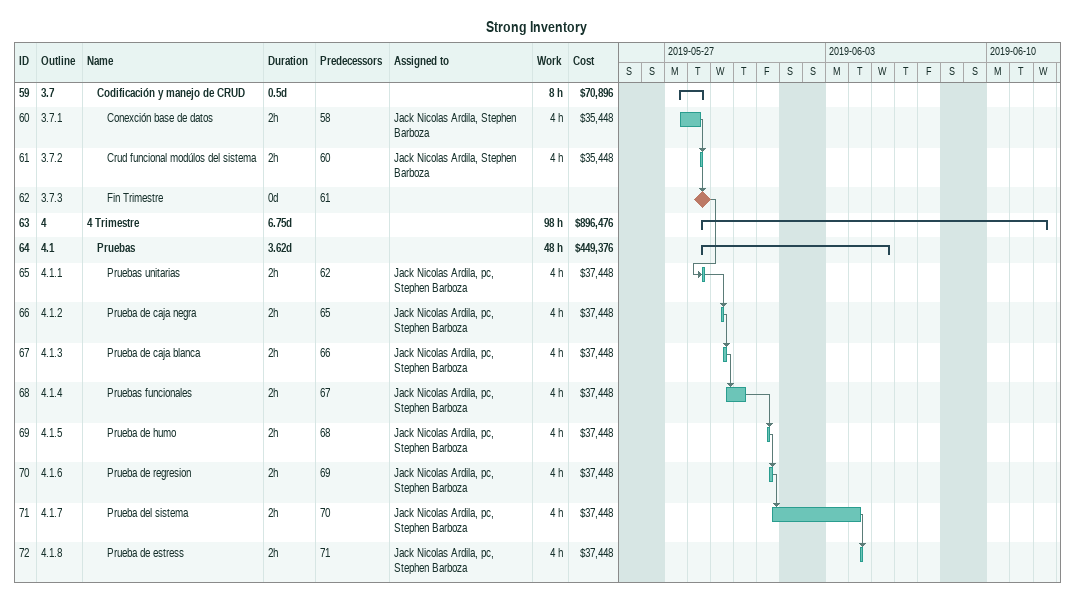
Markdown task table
Strong Inventory

| ID | WBS | Task | Duration | Start | Finish | Predecessors | Resources | Work (h) | Cost ($) |
|---|---|---|---|---|---|---|---|---|---|
| 59 | 3.7 | **Codificación y manejo de CRUD** | 0.5d | 2019-05-27 | 2019-05-28 |  |  | 8 | 70896 |
| 60 | 3.7.1 | Conexción base de datos | 2h | 2019-05-27 | 2019-05-28 | 58 | Jack Nicolas Ardila, Stephen Barboza | 4 | 35448 |
| 61 | 3.7.2 | Crud funcional modúlos del sistema | 2h | 2019-05-28 | 2019-05-28 | 60 | Jack Nicolas Ardila, Stephen Barboza | 4 | 35448 |
| 62 | 3.7.3 | Fin Trimestre | 0d | 2019-05-28 | 2019-05-28 | 61 |  |  |  |
| 63 | 4 | **4 Trimestre** | 6.75d | 2019-05-28 | 2019-06-12 |  |  | 98 | 896476 |
| 64 | 4.1 | **Pruebas** | 3.62d | 2019-05-28 | 2019-06-05 |  |  | 48 | 449376 |
| 65 | 4.1.1 | Pruebas unitarias | 2h | 2019-05-28 | 2019-05-28 | 62 | Jack Nicolas Ardila, pc, Stephen Barboza | 4 | 37448 |
| 66 | 4.1.2 | Prueba de caja negra | 2h | 2019-05-29 | 2019-05-29 | 65 | Jack Nicolas Ardila, pc, Stephen Barboza | 4 | 37448 |
| 67 | 4.1.3 | Prueba de caja blanca | 2h | 2019-05-29 | 2019-05-29 | 66 | Jack Nicolas Ardila, pc, Stephen Barboza | 4 | 37448 |
| 68 | 4.1.4 | Pruebas funcionales | 2h | 2019-05-29 | 2019-05-30 | 67 | Jack Nicolas Ardila, pc, Stephen Barboza | 4 | 37448 |
| 69 | 4.1.5 | Prueba de humo | 2h | 2019-05-31 | 2019-05-31 | 68 | Jack Nicolas Ardila, pc, Stephen Barboza | 4 | 37448 |
| 70 | 4.1.6 | Prueba de regresion | 2h | 2019-05-31 | 2019-05-31 | 69 | Jack Nicolas Ardila, pc, Stephen Barboza | 4 | 37448 |
| 71 | 4.1.7 | Prueba del sistema | 2h | 2019-05-31 | 2019-06-04 | 70 | Jack Nicolas Ardila, pc, Stephen Barboza | 4 | 37448 |
| 72 | 4.1.8 | Prueba de estress | 2h | 2019-06-04 | 2019-06-04 | 71 | Jack Nicolas Ardila, pc, Stephen Barboza | 4 | 37448 |
